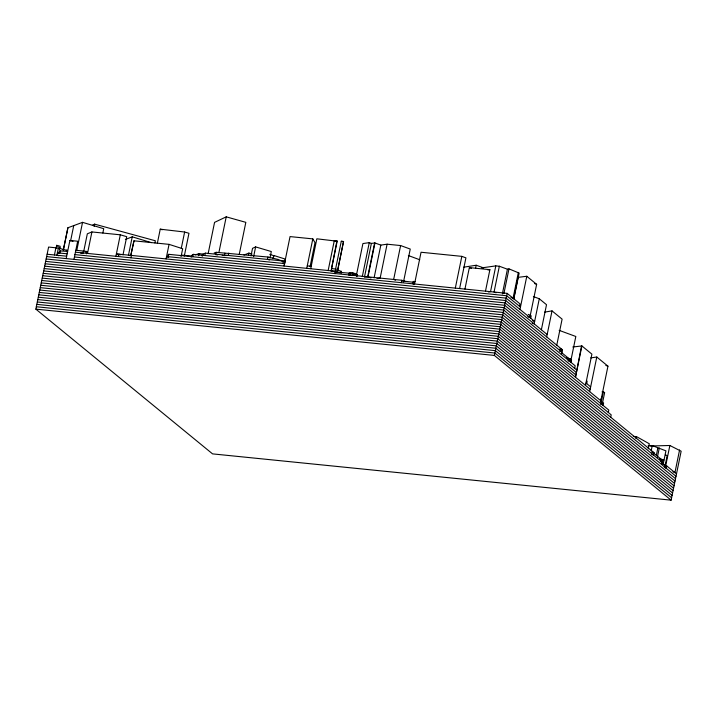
<?xml version="1.0" encoding="UTF-8"?>
<svg xmlns="http://www.w3.org/2000/svg" width="717" height="717" viewBox="0 0 717 717"><rect width="100%" height="100%" fill="white"/><g stroke="black" fill="none" stroke-linecap="round" stroke-linejoin="round"><path stroke-width="1.08" d="M341.256 272.926L341.337 271.34L337.232 269.959M650.355 446.01L669.857 445.49L681.15 451.217L671.103 500.161L212.564 453.879L35.85 309.135L48.595 247.06L58.373 248.046L67.541 250.556M56.051 248.387L56.679 245.322L60.183 246.272L59.556 249.346M58.373 248.046L56.903 255.216L58.937 255.772M59.394 249.453L59.816 247.41M60.353 250.69L59.869 253.074L58.982 253.262L59.466 250.869L67.64 251.425M67.909 227.746L63.275 250.305L67.918 227.755L82.545 222.351L103.723 228.687L102.845 232.989M66.735 251.721L67.066 250.134L66.484 250.26M66.17 258.586L69.899 240.437L77.678 241.226L73.959 259.375M70.616 240.822L73.699 225.783M76.809 250.287L82.545 222.351M86.452 253.854L86.945 251.461L83.405 251.049L82.912 253.433L80.743 253.209M83.799 250.986L87.331 233.796L91.91 231.941L120.304 234.809L126.73 236.673L122.983 254.938M87.501 253.424L91.91 231.941M94.133 226.321L94.581 224.143L155.356 240.769L154.917 242.946M115.894 256.292L120.304 234.809M118.296 256.534L118.789 254.15L120.913 254.804M128.424 255.404L132.242 236.825L151.26 242.633M133.989 240.822L130.781 255.44L133.989 240.822L169.06 244.363L182.683 248.736L181.186 256.014M130.942 257.815L131.426 255.422M157.346 243.296L160.241 229.171L184.636 232.021L188.965 233.276L184.287 256.086M166.066 258.918L169.06 244.363M168.782 254.32L168.298 256.713L167.724 256.91L168.217 254.517L168.782 254.32L337.483 271.465L335.153 271.116L341.283 241.27L343.524 241.495L337.483 271.465M181.284 248.315L184.636 232.021M191.17 257.197L191.502 255.602L193.267 254.356L284.506 263.569M192.774 256.74L193.267 254.356M198.681 255.691L199.111 253.567L203.44 254.239M202.499 255.897L202.83 254.311L205.34 253.137L283.439 261.024L285.133 261.418L284.649 263.802L282.946 263.408L283.439 261.024M204.847 255.53L205.34 253.137M208.154 253.63L214.562 222.378L226.222 216.839L245.832 222.342L239.191 254.669M283.009 261.463L278.196 259.482L267.97 257.027L216.167 252.312L215.674 254.705L217.851 254.92M218.918 252.393L226.222 216.839M222.189 255.36L224.358 255.584L224.851 253.191M228.804 253.065L228.32 255.458L224.358 255.584M248.485 255.135L248.907 253.092L252.061 254.042M250.977 255.933L252.536 248.333L255.628 246.908L271.304 251.542L269.968 258.048M253.621 256.677L255.628 246.908M267.97 257.027L267.486 259.411L269.529 259.904M272.872 258.676L273.894 255.503L285.178 259.07L284.757 261.113M273.267 258.568L273.894 255.503M284.228 263.757L284.721 261.373M284.022 265.953L290.044 236.592L312.809 238.886L314.996 242.66L310.085 266.59M306.777 268.248L312.809 238.886M310.721 268.651L316.842 238.806L337.178 241.217L331.496 268.929M328.135 270.623L334.265 240.778L337.178 241.217M331.057 271.062L336.936 240.831M335.825 269.565L334.964 273.742L335.941 268.965L331.541 268.669M337.402 271.34L343.524 241.495M340.969 273.123L341.337 271.34M350.855 272.702L350.362 275.086L348.794 275.14L349.287 272.756C351.635 272.792 358.294 272.944 356.833 276.565M352.558 272.872L352.074 275.256L352.71 275.543L353.203 273.159M356.403 275.274L362.91 243.556L369.273 242.642L371.379 243.413L374.955 242.964L380.826 245.106L387.099 244.192L400.615 245.555L410.249 249.059L403.51 281.871M356.734 276.341L357.066 274.754M362.309 276.547L369.273 242.642M364.424 277.309L371.379 243.413M374.641 242.938L367.678 276.834L365.509 277.156M374.955 242.964L367.991 276.87L370.931 277.936M374.095 277.909L380.826 245.106M387.099 244.192L380.144 278.097L377.008 278.546M400.615 245.555L393.66 279.46L395.587 280.159M401.332 282.668L401.816 280.284L166.559 256.534L168.656 257.206M415.018 281.611L413.315 281.44L412.822 283.824L413.619 284.129M414.534 284.004L421.049 252.25L461.829 256.363L465.916 257.842L459.624 288.503M455.313 288.117L461.829 256.363M464.939 289.085L469.348 267.602L489.899 269.673L485.481 291.165M475.523 268.49L476.187 265.236L483.554 267.88M513.847 298.855L519.144 273.069L508.971 268.866L507.43 269.216L499.346 266.24L495.823 265.89L490.527 291.676L488.376 291.98M499.346 266.24L494.058 292.025L496.074 292.769M502.357 293.925L507.43 269.216M503.899 293.576L508.971 268.866M671.103 500.161L494.389 355.426L507.125 293.352L116.387 253.908L119.596 254.84M518.355 272.424L513.067 298.209L510.979 297.421M513.677 298.765L518.068 277.354L526.789 276.269L536.639 284.335L529.827 317.523L527.766 316.744M519.502 306.276L519.995 303.883L507.125 293.352M519.977 309.448L526.789 276.269M530.705 318.24L531.198 315.856L528.259 314.36M533.367 296.551L539.283 298.774L534.138 323.842L532.166 323.098M541.371 329.766L546.515 304.698L539.283 298.774M546.686 336.9L552.027 310.882L544.597 312.128M556.768 345.164L562.11 319.137L552.027 310.882M46.632 256.614L505.171 302.897L562.047 349.484L561.563 351.877L559.565 351.151M561.384 354.521L562.245 350.344L559.932 349.358M566.69 357.693L570.338 359.065L569.845 361.449L568.025 360.768M570.454 362.623L575.823 336.479L559.161 330.358M571.001 362.399L571.494 360.015L570.338 359.065M574.693 368.206L575.186 365.822L504.185 307.674L45.655 261.391M581.55 345.818L575.482 377.223L581.899 345.944L572.784 347.01M585.475 385.405L591.901 354.135L581.899 345.944M586.685 383.604L587.169 381.22L586.461 380.637M589.679 391.634L596.786 357.021L590.754 357.882M596.786 357.021L607.953 366.172L600.855 400.794M601.025 400.928L601.222 398.419M600.936 403.644L603.382 391.706L602.056 391.894L604.619 392.719L602.163 404.657L600.461 404.101M603.105 405.428L603.597 403.035L600.954 401.717M608.312 412.481L608.805 410.088L501.246 321.996L42.715 275.713M610.705 417.222L611.198 414.838L500.753 324.389L42.222 278.097M635.997 438.616L636.418 436.572L633.299 436.465M648.222 448.86L649.279 443.742L636.418 436.572M651.206 450.706L652.255 445.589L665.923 450.85L663.189 464.15M41.729 280.49L500.269 326.773L654.012 452.696L653.519 455.089L651.556 454.193M656.369 455.187L657.839 448.026M657.408 457.159L659.299 447.955M661.477 464.392L662.338 460.215L653.886 453.296L651.923 452.4M664.82 464.894L664.327 467.287L666.129 468.201L666.622 465.817L662.84 463.935M665.17 465.396L667.177 455.627L665.43 454.874M665.645 466.014L669.857 445.49M679.582 449.935L674.93 472.62L672.976 471.723M202.069 256.032L202.83 254.311M191.502 255.602L191.072 256.05L182.396 255.171L180.765 256.005M92.448 225.255L94.581 224.143M85.18 252.178L86.945 251.461M243.95 255.028L248.907 253.092M125.376 239.469L132.242 236.825M214.159 253.02L216.167 252.312M195.051 254.965L199.111 253.567M129.768 255.602L130.996 255.369M463.558 267.208L476.187 265.236M353.373 274.082L357.165 274.969M481.788 267.88L495.823 265.89M607.953 366.172L605.829 365.455M487.874 269.933L489.899 269.673M648.123 445.777L652.255 445.589M349.161 273.356L350.73 273.294L335.708 272.003M307.27 265.864L311.205 266.258M401.699 280.876L413.987 282.337M75.805 250.278L83.405 251.049M75.428 252.205L506.641 295.736L520.47 307.064M67.147 253.809L57.387 252.823L59.43 253.379M74.935 254.598L506.148 298.12L534.631 321.449L532.659 320.714M47.125 254.23L66.663 256.202M74.443 256.982L505.655 300.513L547.179 334.516M46.139 258.998L504.678 305.29L561.877 352.128M45.162 263.775L503.701 310.058L576.593 369.927M44.669 266.159L503.209 312.451L576.109 372.32M44.185 268.552L502.716 314.835L575.617 374.704M43.692 270.936L502.223 317.219L590.163 389.25M43.199 273.329L501.739 319.612L601.429 401.26M41.236 282.874L499.776 329.157L661.97 461.999M40.752 285.258L499.283 331.55L676.006 476.285M40.26 287.651L498.799 333.934L675.513 478.678M39.767 290.035L498.306 336.318L675.02 481.062M39.283 292.428L497.813 338.711L674.536 483.455M38.79 294.812L497.329 341.095L674.043 485.839M38.297 297.197L496.836 343.488L673.55 488.223M37.813 299.589L496.343 345.872L673.066 490.616M37.32 301.974L495.859 348.256L672.573 493M36.827 304.367L495.366 350.649L672.08 495.384M36.343 306.751L494.873 353.033L671.596 497.777M35.85 309.135L494.389 355.426M330.815 270.685L339.939 272.783M341.283 241.27L343.604 241.62M55.908 247.804L54.438 254.965M160.241 229.171L162.302 229.772M69.899 240.437L73.017 241.378M659.721 458.79L663.933 460.054M660.33 459.606L662.338 460.215M660.285 461.497L663.44 462.447M269.807 254.374L273.5 255.61M401.816 280.284L404.98 281.378M560.049 348.758L562.047 349.484M356.439 275.077L357.362 275.409M469.348 267.602L471.436 268.373M408.367 255.548L419.741 259.76M534.577 283.556L536.639 284.335M413.315 281.44L414.103 281.736M568.393 358.975L570.212 359.656L561.752 352.728M652.049 451.8L654.012 452.696M664.695 465.494L666.496 466.408L661.845 462.599M603.382 391.706L604.619 392.719M585.968 383.021L590.656 386.866M666.622 465.817L676.498 473.901M56.679 245.322L58.041 246.442"/></g></svg>
